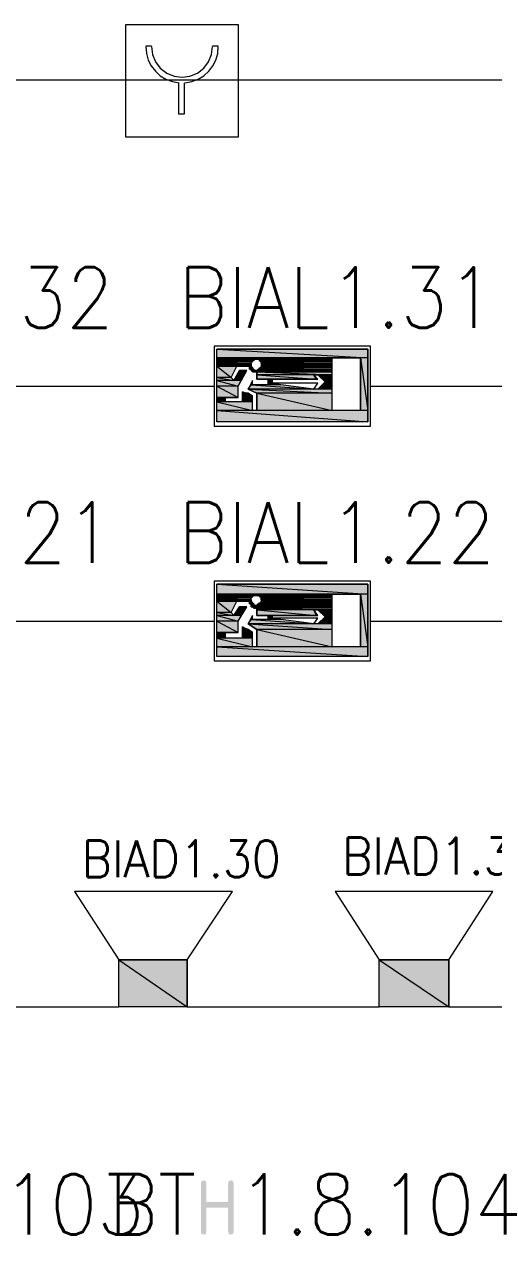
# Model space of a CAD drawing. Header units: millimetres. Extents: x 0 to 420, y 0 to 297.
# Drawn here: x 291.42 to 305.36, y 150.6 to 187.11 of the extents above; entities that cross this region are included whole.
import ezdxf

# ---------------------------------------------------------------- set-up
doc = ezdxf.new("R2010")
doc.units = ezdxf.units.MM
doc.styles.get("Standard").update_dxf_attribs({"font": 'STANDARD'})

msp = doc.modelspace()

# ---------------------------------------------------------------- hatches: boundary and pattern name
h = msp.add_hatch(color=82)
h.paths.add_polyline_path([(301.625, 177.461333), (297.137667, 177.461333), (301.625, 177.207333)], flags=0)
h.paths.add_polyline_path([(297.137667, 177.461333), (301.625, 177.207333), (297.137667, 177.207333)], flags=0)
h = msp.add_hatch(color=82)
h.paths.add_polyline_path([(300.566667, 177.207333), (297.137667, 177.207333), (300.566667, 177.164999)], flags=0)
h.paths.add_polyline_path([(297.137667, 177.207333), (300.566667, 177.164999), (297.137667, 177.164999)], flags=0)
h = msp.add_hatch(color=82)
h.paths.add_polyline_path([(298.238334, 177.164999), (297.137667, 177.164999), (298.196, 177.122666)], flags=0)
h.paths.add_polyline_path([(297.137667, 177.164999), (298.196, 177.122666), (297.137667, 177.122666)], flags=0)
h = msp.add_hatch(color=82)
h.paths.add_polyline_path([(298.153667, 177.122666), (297.137667, 177.122666)], flags=0)
h.paths.add_polyline_path([(298.153667, 177.122666), (297.137667, 177.122666), (298.196, 177.122666)], flags=0)
h = msp.add_hatch(color=82)
h.paths.add_polyline_path([(298.153667, 177.122666), (297.137667, 177.122666), (298.153667, 177.080333)], flags=0)
h.paths.add_polyline_path([(297.137667, 177.122666), (298.153667, 177.080333), (297.137667, 177.080333)], flags=0)
for color, points in [(82, [(298.196, 177.122666), (298.238334, 177.122666)]), (82, [(298.238334, 177.164999), (298.280667, 177.164999)]), (82, [(298.238334, 177.164999), (298.280667, 177.164999), (298.238334, 177.122666)]), (82, [(298.280667, 177.164999), (298.323, 177.164999)]), (82, [(298.407667, 177.122666), (298.45, 177.080333)]), (82, [(298.153667, 177.037999), (298.153667, 176.995666)]), (82, [(298.153667, 176.995666), (298.153667, 176.953333)]), (82, [(298.153667, 176.953333), (298.196, 176.910999), (298.153667, 176.910999)]), (82, [(298.153667, 176.910999), (298.196, 176.910999)]), (82, [(298.196, 176.910999), (298.196, 176.868666)]), (82, [(298.238334, 176.868666), (298.238334, 176.826333)]), (82, [(298.407667, 176.910999), (298.407667, 176.868666)]), (82, [(298.45, 177.080333), (298.45, 177.037999)]), (82, [(297.899667, 176.191333), (298.069, 176.148999), (297.899667, 176.148999)]), (82, [(298.238334, 170.179999), (298.280667, 170.137666), (298.238334, 170.137666)]), (82, [(298.280667, 170.179999), (298.323, 170.179999), (298.323, 170.137666)]), (82, [(298.153667, 170.010666), (298.153667, 169.968333)]), (82, [(298.153667, 169.968333), (298.196, 169.925999), (298.153667, 169.925999)]), (82, [(298.153667, 169.925999), (298.196, 169.925999)]), (82, [(298.196, 170.137666), (298.238334, 170.137666), (298.196, 170.095333)]), (82, [(298.196, 169.925999), (298.196, 169.883666)]), (82, [(298.238334, 170.137666), (298.280667, 170.137666)]), (82, [(298.238334, 169.883666), (298.238334, 169.841333)]), (82, [(298.407667, 170.095333), (298.45, 170.095333)]), (82, [(298.407667, 169.925999), (298.407667, 169.883666)]), (82, [(298.45, 170.095333), (298.45, 170.052999)]), (82, [(298.45, 170.052999), (298.45, 170.010666)]), (82, [(297.899667, 169.206333), (298.069, 169.121666), (297.899667, 169.121666)]), (7, [(296.664172, 151.210477), (296.664172, 152.66348), (296.684154, 152.724252), (296.744649, 152.744509), (296.805421, 152.724252), (296.825678, 152.66348), (296.825678, 152.098485), (297.471151, 152.098485), (297.471151, 152.66348), (297.491408, 152.724252), (297.55218, 152.744509), (297.612469, 152.724252), (297.632657, 152.66348), (297.632657, 151.210477), (297.612469, 151.149981), (297.55218, 151.129999), (297.491408, 151.149981), (297.471151, 151.210477), (297.471151, 151.936979), (296.825678, 151.936979), (296.825678, 151.210477), (296.805421, 151.149981), (296.744649, 151.129999), (296.684154, 151.149981)])]:
    msp.add_hatch(color=color).paths.add_polyline_path(points, flags=0)
h = msp.add_hatch(color=82)
h.paths.add_polyline_path([(298.365334, 177.164999), (300.566667, 177.164999)], flags=0)
h.paths.add_polyline_path([(300.566667, 177.164999), (298.365334, 177.164999)], flags=0)
h = msp.add_hatch(color=82)
h.paths.add_polyline_path([(300.566667, 177.164999), (298.407667, 177.164999), (300.566667, 177.122666)], flags=0)
h.paths.add_polyline_path([(298.407667, 177.164999), (300.566667, 177.122666), (298.407667, 177.122666)], flags=0)
h = msp.add_hatch(color=82)
h.paths.add_polyline_path([(300.566667, 177.122666), (298.407667, 177.122666)], flags=0)
h.paths.add_polyline_path([(298.407667, 177.122666), (300.566667, 177.122666), (298.45, 177.122666)], flags=0)
h = msp.add_hatch(color=82)
h.paths.add_polyline_path([(300.566667, 177.122666), (298.45, 177.122666), (300.566667, 177.080333)], flags=0)
h.paths.add_polyline_path([(298.45, 177.122666), (300.566667, 177.080333), (298.45, 177.080333)], flags=0)
h = msp.add_hatch(color=82)
h.paths.add_polyline_path([(301.625, 177.207333), (301.413334, 177.207333), (301.625, 175.640999)], flags=0)
h.paths.add_polyline_path([(301.413334, 177.207333), (301.625, 175.640999), (301.413334, 175.640999)], flags=0)
h = msp.add_hatch(color=82)
h.paths.add_polyline_path([(298.153667, 177.080333), (297.137667, 177.080333), (298.153667, 177.037999)], flags=0)
h.paths.add_polyline_path([(297.137667, 177.080333), (298.153667, 177.037999), (297.137667, 177.037999)], flags=0)
h = msp.add_hatch(color=82)
h.paths.add_polyline_path([(298.153667, 177.037999), (297.137667, 177.037999), (298.153667, 176.995666)], flags=0)
h.paths.add_polyline_path([(297.137667, 177.037999), (298.153667, 176.995666), (297.137667, 176.995666)], flags=0)
h = msp.add_hatch(color=82)
h.paths.add_polyline_path([(298.153667, 176.995666), (297.137667, 176.995666), (298.153667, 176.953333)], flags=0)
h.paths.add_polyline_path([(297.137667, 176.995666), (298.153667, 176.953333), (297.137667, 176.953333)], flags=0)
h = msp.add_hatch(color=82)
h.paths.add_polyline_path([(297.137667, 176.953333), (298.153667, 176.953333)], flags=0)
h.paths.add_polyline_path([(298.153667, 176.953333), (297.137667, 176.953333)], flags=0)
h = msp.add_hatch(color=82)
h.paths.add_polyline_path([(297.730334, 176.953333), (297.137667, 176.953333), (297.561, 176.614666)], flags=0)
h.paths.add_polyline_path([(297.137667, 176.953333), (297.561, 176.614666), (297.137667, 176.614666)], flags=0)
h = msp.add_hatch(color=82)
h.paths.add_polyline_path([(298.026667, 176.826333), (297.815, 176.826333), (297.857334, 176.529999)], flags=0)
h.paths.add_polyline_path([(297.815, 176.826333), (297.857334, 176.529999), (297.645667, 176.529999)], flags=0)
h = msp.add_hatch(color=82)
h.paths.add_polyline_path([(298.153667, 176.953333), (298.111334, 176.953333), (298.153667, 176.910999)], flags=0)
h.paths.add_polyline_path([(298.111334, 176.953333), (298.153667, 176.910999), (298.111334, 176.910999)], flags=0)
h = msp.add_hatch(color=82)
h.paths.add_polyline_path([(298.153667, 176.910999), (298.111334, 176.910999), (298.153667, 176.868666)], flags=0)
h.paths.add_polyline_path([(298.111334, 176.910999), (298.153667, 176.868666), (298.111334, 176.868666)], flags=0)
h = msp.add_hatch(color=82)
h.paths.add_polyline_path([(298.196, 176.868666), (298.111334, 176.868666)], flags=0)
h.paths.add_polyline_path([(298.111334, 176.868666), (298.196, 176.868666), (298.153667, 176.868666)], flags=0)
h = msp.add_hatch(color=82)
h.paths.add_polyline_path([(298.196, 176.868666), (298.153667, 176.868666), (298.238334, 176.826333)], flags=0)
h.paths.add_polyline_path([(298.153667, 176.868666), (298.238334, 176.826333), (298.153667, 176.826333)], flags=0)
h = msp.add_hatch(color=82)
h.paths.add_polyline_path([(298.153667, 176.826333), (298.238334, 176.826333)], flags=0)
h.paths.add_polyline_path([(298.238334, 176.826333), (298.153667, 176.826333)], flags=0)
h = msp.add_hatch(color=82)
h.paths.add_polyline_path([(298.365334, 176.826333), (298.196, 176.826333), (298.365334, 176.783999)], flags=0)
h.paths.add_polyline_path([(298.196, 176.826333), (298.365334, 176.783999), (298.196, 176.783999)], flags=0)
h = msp.add_hatch(color=82)
h.paths.add_polyline_path([(298.238334, 176.783999), (300.566667, 176.783999)], flags=0)
h.paths.add_polyline_path([(300.566667, 176.783999), (298.238334, 176.783999)], flags=0)
h = msp.add_hatch(color=82)
h.paths.add_polyline_path([(298.280667, 176.826333), (298.323, 176.826333)], flags=0)
h.paths.add_polyline_path([(298.323, 176.826333), (298.280667, 176.826333)], flags=0)
h = msp.add_hatch(color=82)
h.paths.add_polyline_path([(298.407667, 176.868666), (298.365334, 176.868666), (298.365334, 176.826333)], flags=0)
h.paths.add_polyline_path([(298.365334, 176.868666), (298.365334, 176.826333), (298.323, 176.826333)], flags=0)
h = msp.add_hatch(color=82)
h.paths.add_polyline_path([(300.566667, 176.783999), (298.323, 176.783999), (300.566667, 176.699333)], flags=0)
h.paths.add_polyline_path([(298.323, 176.783999), (300.566667, 176.699333), (298.323, 176.699333)], flags=0)
h = msp.add_hatch(color=82)
h.paths.add_polyline_path([(300.566667, 176.826333), (298.365334, 176.826333), (300.566667, 176.783999)], flags=0)
h.paths.add_polyline_path([(298.365334, 176.826333), (300.566667, 176.783999), (298.365334, 176.783999)], flags=0)
h = msp.add_hatch(color=82)
h.paths.add_polyline_path([(300.566667, 176.868666), (298.45, 176.868666)], flags=0)
h.paths.add_polyline_path([(298.45, 176.868666), (300.566667, 176.868666), (298.407667, 176.868666)], flags=0)
h = msp.add_hatch(color=82)
h.paths.add_polyline_path([(300.566667, 176.868666), (298.407667, 176.868666), (300.566667, 176.826333)], flags=0)
h.paths.add_polyline_path([(298.407667, 176.868666), (300.566667, 176.826333), (298.407667, 176.826333)], flags=0)
h = msp.add_hatch(color=82)
h.paths.add_polyline_path([(300.566667, 177.080333), (298.45, 177.080333), (300.566667, 177.037999)], flags=0)
h.paths.add_polyline_path([(298.45, 177.080333), (300.566667, 177.037999), (298.492334, 177.037999)], flags=0)
h = msp.add_hatch(color=82)
h.paths.add_polyline_path([(300.566667, 176.995666), (298.45, 176.995666), (300.566667, 176.953333)], flags=0)
h.paths.add_polyline_path([(298.45, 176.995666), (300.566667, 176.953333), (298.492334, 176.953333)], flags=0)
h = msp.add_hatch(color=82)
h.paths.add_polyline_path([(300.566667, 176.953333), (298.492334, 176.953333), (300.566667, 176.910999)], flags=0)
h.paths.add_polyline_path([(298.492334, 176.953333), (300.566667, 176.910999), (298.45, 176.910999)], flags=0)
h = msp.add_hatch(color=82)
h.paths.add_polyline_path([(298.45, 176.953333), (298.45, 176.910999)], flags=0)
h.paths.add_polyline_path([(298.45, 176.910999), (298.45, 176.953333)], flags=0)
h = msp.add_hatch(color=82)
h.paths.add_polyline_path([(300.566667, 176.910999), (298.45, 176.910999), (300.566667, 176.868666)], flags=0)
h.paths.add_polyline_path([(298.45, 176.910999), (300.566667, 176.868666), (298.45, 176.868666)], flags=0)
h = msp.add_hatch(color=82)
h.paths.add_polyline_path([(300.566667, 177.037999), (298.492334, 177.037999), (300.566667, 176.995666)], flags=0)
h.paths.add_polyline_path([(298.492334, 177.037999), (300.566667, 176.995666), (298.492334, 176.995666)], flags=0)
h = msp.add_hatch(color=82)
h.paths.add_polyline_path([(298.492334, 176.953333), (300.566667, 176.953333)], flags=0)
h.paths.add_polyline_path([(300.566667, 176.953333), (298.492334, 176.953333)], flags=0)
h = msp.add_hatch(color=82)
h.paths.add_polyline_path([(297.561, 176.614666), (297.137667, 176.614666), (297.645667, 176.529999)], flags=0)
h.paths.add_polyline_path([(297.137667, 176.614666), (297.645667, 176.529999), (297.137667, 176.529999)], flags=0)
h = msp.add_hatch(color=82)
h.paths.add_polyline_path([(297.857334, 176.529999), (297.137667, 176.529999), (297.772667, 176.360666)], flags=0)
h.paths.add_polyline_path([(297.137667, 176.529999), (297.772667, 176.360666), (297.137667, 176.360666)], flags=0)
h = msp.add_hatch(color=82)
h.paths.add_polyline_path([(297.772667, 176.360666), (297.137667, 176.360666), (297.772667, 176.021999)], flags=0)
h.paths.add_polyline_path([(297.137667, 176.360666), (297.772667, 176.021999), (297.137667, 176.021999)], flags=0)
h = msp.add_hatch(color=82)
h.paths.add_polyline_path([(299.042667, 176.402999), (298.153667, 176.402999), (300.016334, 176.275999)], flags=0)
h.paths.add_polyline_path([(298.153667, 176.402999), (300.016334, 176.275999), (298.069, 176.275999)], flags=0)
h = msp.add_hatch(color=82)
h.paths.add_polyline_path([(300.016334, 176.699333), (298.323, 176.699333), (300.101, 176.572333)], flags=0)
h.paths.add_polyline_path([(298.323, 176.699333), (300.101, 176.572333), (298.323, 176.572333)], flags=0)
h = msp.add_hatch(color=82)
h.paths.add_polyline_path([(298.788667, 176.572333), (298.661667, 176.572333), (298.788667, 176.445333)], flags=0)
h.paths.add_polyline_path([(298.661667, 176.572333), (298.788667, 176.445333), (298.661667, 176.445333)], flags=0)
h = msp.add_hatch(color=82)
h.paths.add_polyline_path([(298.788667, 176.445333), (298.661667, 176.445333), (299.042667, 176.402999)], flags=0)
h.paths.add_polyline_path([(298.661667, 176.445333), (299.042667, 176.402999), (298.661667, 176.402999)], flags=0)
h = msp.add_hatch(color=82)
h.paths.add_polyline_path([(300.566667, 176.699333), (300.143334, 176.699333), (300.566667, 176.487666)], flags=0)
h.paths.add_polyline_path([(300.143334, 176.699333), (300.566667, 176.487666), (300.355, 176.487666)], flags=0)
h = msp.add_hatch(color=82)
h.paths.add_polyline_path([(300.566667, 176.487666), (300.355, 176.487666), (300.566667, 176.275999)], flags=0)
h.paths.add_polyline_path([(300.355, 176.487666), (300.566667, 176.275999), (300.143334, 176.275999)], flags=0)
h = msp.add_hatch(color=82)
h.paths.add_polyline_path([(297.391667, 176.021999), (297.137667, 176.021999), (297.391667, 175.894999)], flags=0)
h.paths.add_polyline_path([(297.137667, 176.021999), (297.391667, 175.894999), (297.137667, 175.894999)], flags=0)
h = msp.add_hatch(color=82)
h.paths.add_polyline_path([(298.069, 176.148999), (297.899667, 176.148999), (298.196, 176.064333)], flags=0)
h.paths.add_polyline_path([(297.899667, 176.148999), (298.196, 176.064333), (297.899667, 176.064333)], flags=0)
h = msp.add_hatch(color=82)
h.paths.add_polyline_path([(298.196, 176.064333), (297.899667, 176.064333), (298.196, 175.894999)], flags=0)
h.paths.add_polyline_path([(297.899667, 176.064333), (298.196, 175.894999), (297.899667, 175.894999)], flags=0)
h = msp.add_hatch(color=82)
h.paths.add_polyline_path([(300.566667, 176.275999), (298.069, 176.275999), (300.566667, 176.148999)], flags=0)
h.paths.add_polyline_path([(298.069, 176.275999), (300.566667, 176.148999), (298.323, 176.148999)], flags=0)
h = msp.add_hatch(color=82)
h.paths.add_polyline_path([(300.566667, 176.148999), (298.323, 176.148999), (300.566667, 175.640999)], flags=0)
h.paths.add_polyline_path([(298.323, 176.148999), (300.566667, 175.640999), (298.323, 175.640999)], flags=0)
h = msp.add_hatch(color=82)
h.paths.add_polyline_path([(298.196, 175.894999), (297.137667, 175.894999), (298.196, 175.640999)], flags=0)
h.paths.add_polyline_path([(297.137667, 175.894999), (298.196, 175.640999), (297.137667, 175.640999)], flags=0)
h = msp.add_hatch(color=82)
h.paths.add_polyline_path([(301.625, 175.640999), (297.137667, 175.640999), (301.625, 175.302333)], flags=0)
h.paths.add_polyline_path([(297.137667, 175.640999), (301.625, 175.302333), (297.137667, 175.302333)], flags=0)
h = msp.add_hatch(color=82)
h.paths.add_polyline_path([(301.625, 170.476333), (297.137667, 170.476333), (301.625, 170.179999)], flags=0)
h.paths.add_polyline_path([(297.137667, 170.476333), (301.625, 170.179999), (297.137667, 170.179999)], flags=0)
h = msp.add_hatch(color=82)
h.paths.add_polyline_path([(297.137667, 170.179999), (300.566667, 170.179999)], flags=0)
h.paths.add_polyline_path([(300.566667, 170.179999), (297.137667, 170.179999)], flags=0)
h = msp.add_hatch(color=82)
h.paths.add_polyline_path([(298.238334, 170.179999), (297.137667, 170.179999), (298.196, 170.137666)], flags=0)
h.paths.add_polyline_path([(297.137667, 170.179999), (298.196, 170.137666), (297.137667, 170.137666)], flags=0)
h = msp.add_hatch(color=82)
h.paths.add_polyline_path([(300.566667, 170.179999), (298.365334, 170.179999), (300.566667, 170.137666)], flags=0)
h.paths.add_polyline_path([(298.365334, 170.179999), (300.566667, 170.137666), (298.365334, 170.137666)], flags=0)
h = msp.add_hatch(color=82)
h.paths.add_polyline_path([(301.625, 170.179999), (301.413334, 170.179999), (301.625, 168.613666)], flags=0)
h.paths.add_polyline_path([(301.413334, 170.179999), (301.625, 168.613666), (301.413334, 168.613666)], flags=0)
h = msp.add_hatch(color=82)
h.paths.add_polyline_path([(298.196, 170.137666), (297.137667, 170.137666), (298.153667, 170.095333)], flags=0)
h.paths.add_polyline_path([(297.137667, 170.137666), (298.153667, 170.095333), (297.137667, 170.095333)], flags=0)
h = msp.add_hatch(color=82)
h.paths.add_polyline_path([(298.153667, 170.095333), (297.137667, 170.095333), (298.153667, 170.052999)], flags=0)
h.paths.add_polyline_path([(297.137667, 170.095333), (298.153667, 170.052999), (297.137667, 170.052999)], flags=0)
h = msp.add_hatch(color=82)
h.paths.add_polyline_path([(298.153667, 170.052999), (297.137667, 170.052999), (298.153667, 170.010666)], flags=0)
h.paths.add_polyline_path([(297.137667, 170.052999), (298.153667, 170.010666), (297.137667, 170.010666)], flags=0)
h = msp.add_hatch(color=82)
h.paths.add_polyline_path([(297.137667, 170.010666), (298.153667, 170.010666)], flags=0)
h.paths.add_polyline_path([(298.153667, 170.010666), (297.137667, 170.010666)], flags=0)
h = msp.add_hatch(color=82)
h.paths.add_polyline_path([(298.153667, 170.010666), (297.137667, 170.010666), (298.153667, 169.968333)], flags=0)
h.paths.add_polyline_path([(297.137667, 170.010666), (298.153667, 169.968333), (297.137667, 169.968333)], flags=0)
h = msp.add_hatch(color=82)
h.paths.add_polyline_path([(297.137667, 169.968333), (298.153667, 169.968333)], flags=0)
h.paths.add_polyline_path([(298.153667, 169.968333), (297.137667, 169.968333)], flags=0)
h = msp.add_hatch(color=82)
h.paths.add_polyline_path([(297.730334, 169.968333), (297.137667, 169.968333), (297.561, 169.629666)], flags=0)
h.paths.add_polyline_path([(297.137667, 169.968333), (297.561, 169.629666), (297.137667, 169.629666)], flags=0)
h = msp.add_hatch(color=82)
h.paths.add_polyline_path([(298.026667, 169.798999), (297.815, 169.798999), (297.857334, 169.544999)], flags=0)
h.paths.add_polyline_path([(297.815, 169.798999), (297.857334, 169.544999), (297.645667, 169.544999)], flags=0)
h = msp.add_hatch(color=82)
h.paths.add_polyline_path([(298.153667, 169.968333), (298.111334, 169.968333), (298.153667, 169.925999)], flags=0)
h.paths.add_polyline_path([(298.111334, 169.968333), (298.153667, 169.925999), (298.111334, 169.925999)], flags=0)
h = msp.add_hatch(color=82)
h.paths.add_polyline_path([(298.153667, 169.925999), (298.111334, 169.925999), (298.153667, 169.883666)], flags=0)
h.paths.add_polyline_path([(298.111334, 169.925999), (298.153667, 169.883666), (298.111334, 169.883666)], flags=0)
h = msp.add_hatch(color=82)
h.paths.add_polyline_path([(298.196, 169.883666), (298.111334, 169.883666)], flags=0)
h.paths.add_polyline_path([(298.111334, 169.883666), (298.196, 169.883666), (298.153667, 169.883666)], flags=0)
h = msp.add_hatch(color=82)
h.paths.add_polyline_path([(298.196, 169.883666), (298.153667, 169.883666), (298.238334, 169.841333)], flags=0)
h.paths.add_polyline_path([(298.153667, 169.883666), (298.238334, 169.841333), (298.153667, 169.841333)], flags=0)
h = msp.add_hatch(color=82)
h.paths.add_polyline_path([(298.238334, 169.841333), (298.153667, 169.841333), (298.238334, 169.798999)], flags=0)
h.paths.add_polyline_path([(298.153667, 169.841333), (298.238334, 169.798999), (298.153667, 169.798999)], flags=0)
h = msp.add_hatch(color=82)
h.paths.add_polyline_path([(298.196, 169.798999), (298.365334, 169.798999)], flags=0)
h.paths.add_polyline_path([(298.365334, 169.798999), (298.196, 169.798999)], flags=0)
h = msp.add_hatch(color=82)
h.paths.add_polyline_path([(300.566667, 169.798999), (298.238334, 169.798999), (300.566667, 169.756666)], flags=0)
h.paths.add_polyline_path([(298.238334, 169.798999), (300.566667, 169.756666), (298.238334, 169.756666)], flags=0)
h = msp.add_hatch(color=82)
h.paths.add_polyline_path([(298.323, 169.841333), (298.280667, 169.841333), (298.323, 169.798999)], flags=0)
h.paths.add_polyline_path([(298.280667, 169.841333), (298.323, 169.798999), (298.280667, 169.798999)], flags=0)
h = msp.add_hatch(color=82)
h.paths.add_polyline_path([(298.407667, 169.883666), (298.365334, 169.883666), (298.365334, 169.841333)], flags=0)
h.paths.add_polyline_path([(298.365334, 169.883666), (298.365334, 169.841333), (298.323, 169.841333)], flags=0)
h = msp.add_hatch(color=82)
h.paths.add_polyline_path([(300.566667, 169.841333), (298.365334, 169.841333), (300.566667, 169.798999)], flags=0)
h.paths.add_polyline_path([(298.365334, 169.841333), (300.566667, 169.798999), (298.365334, 169.798999)], flags=0)
h = msp.add_hatch(color=82)
h.paths.add_polyline_path([(298.407667, 170.137666), (300.566667, 170.137666)], flags=0)
h.paths.add_polyline_path([(300.566667, 170.137666), (298.407667, 170.137666)], flags=0)
h = msp.add_hatch(color=82)
h.paths.add_polyline_path([(300.566667, 170.137666), (298.407667, 170.137666), (300.566667, 170.095333)], flags=0)
h.paths.add_polyline_path([(298.407667, 170.137666), (300.566667, 170.095333), (298.45, 170.095333)], flags=0)
h = msp.add_hatch(color=82)
h.paths.add_polyline_path([(298.407667, 170.137666), (298.407667, 170.095333)], flags=0)
h.paths.add_polyline_path([(298.407667, 170.095333), (298.407667, 170.137666)], flags=0)
h = msp.add_hatch(color=82)
h.paths.add_polyline_path([(300.566667, 169.883666), (298.45, 169.883666)], flags=0)
h.paths.add_polyline_path([(298.45, 169.883666), (300.566667, 169.883666), (298.407667, 169.883666)], flags=0)
h = msp.add_hatch(color=82)
h.paths.add_polyline_path([(300.566667, 169.883666), (298.407667, 169.883666), (300.566667, 169.841333)], flags=0)
h.paths.add_polyline_path([(298.407667, 169.883666), (300.566667, 169.841333), (298.407667, 169.841333)], flags=0)
h = msp.add_hatch(color=82)
h.paths.add_polyline_path([(300.566667, 170.095333), (298.45, 170.095333), (300.566667, 170.052999)], flags=0)
h.paths.add_polyline_path([(298.45, 170.095333), (300.566667, 170.052999), (298.45, 170.052999)], flags=0)
h = msp.add_hatch(color=82)
h.paths.add_polyline_path([(300.566667, 170.052999), (298.45, 170.052999), (300.566667, 170.010666)], flags=0)
h.paths.add_polyline_path([(298.45, 170.052999), (300.566667, 170.010666), (298.492334, 170.010666)], flags=0)
h = msp.add_hatch(color=82)
h.paths.add_polyline_path([(300.566667, 170.010666), (298.45, 170.010666), (300.566667, 169.968333)], flags=0)
h.paths.add_polyline_path([(298.45, 170.010666), (300.566667, 169.968333), (298.492334, 169.968333)], flags=0)
h = msp.add_hatch(color=82)
h.paths.add_polyline_path([(300.566667, 169.968333), (298.492334, 169.968333), (300.566667, 169.925999)], flags=0)
h.paths.add_polyline_path([(298.492334, 169.968333), (300.566667, 169.925999), (298.45, 169.925999)], flags=0)
h = msp.add_hatch(color=82)
h.paths.add_polyline_path([(298.45, 169.968333), (298.45, 169.925999)], flags=0)
h.paths.add_polyline_path([(298.45, 169.925999), (298.45, 169.968333)], flags=0)
h = msp.add_hatch(color=82)
h.paths.add_polyline_path([(300.566667, 169.925999), (298.45, 169.925999), (300.566667, 169.883666)], flags=0)
h.paths.add_polyline_path([(298.45, 169.925999), (300.566667, 169.883666), (298.45, 169.883666)], flags=0)
h = msp.add_hatch(color=82)
h.paths.add_polyline_path([(298.492334, 170.010666), (300.566667, 170.010666)], flags=0)
h.paths.add_polyline_path([(300.566667, 170.010666), (298.492334, 170.010666)], flags=0)
h = msp.add_hatch(color=82)
h.paths.add_polyline_path([(298.492334, 169.968333), (300.566667, 169.968333)], flags=0)
h.paths.add_polyline_path([(300.566667, 169.968333), (298.492334, 169.968333)], flags=0)
h = msp.add_hatch(color=82)
h.paths.add_polyline_path([(297.561, 169.629666), (297.137667, 169.629666), (297.645667, 169.544999)], flags=0)
h.paths.add_polyline_path([(297.137667, 169.629666), (297.645667, 169.544999), (297.137667, 169.544999)], flags=0)
h = msp.add_hatch(color=82)
h.paths.add_polyline_path([(297.857334, 169.544999), (297.137667, 169.544999), (297.772667, 169.375666)], flags=0)
h.paths.add_polyline_path([(297.137667, 169.544999), (297.772667, 169.375666), (297.137667, 169.375666)], flags=0)
h = msp.add_hatch(color=82)
h.paths.add_polyline_path([(300.566667, 169.756666), (298.323, 169.756666), (300.566667, 169.714333)], flags=0)
h.paths.add_polyline_path([(298.323, 169.756666), (300.566667, 169.714333), (298.323, 169.714333)], flags=0)
h = msp.add_hatch(color=82)
h.paths.add_polyline_path([(300.016334, 169.714333), (298.323, 169.714333), (300.101, 169.544999)], flags=0)
h.paths.add_polyline_path([(298.323, 169.714333), (300.101, 169.544999), (298.323, 169.544999)], flags=0)
h = msp.add_hatch(color=82)
h.paths.add_polyline_path([(298.788667, 169.544999), (298.661667, 169.544999), (298.788667, 169.460333)], flags=0)
h.paths.add_polyline_path([(298.661667, 169.544999), (298.788667, 169.460333), (298.661667, 169.460333)], flags=0)
h = msp.add_hatch(color=82)
h.paths.add_polyline_path([(298.788667, 169.460333), (298.661667, 169.460333), (299.042667, 169.417999)], flags=0)
h.paths.add_polyline_path([(298.661667, 169.460333), (299.042667, 169.417999), (298.661667, 169.417999)], flags=0)
h = msp.add_hatch(color=82)
h.paths.add_polyline_path([(300.566667, 169.714333), (300.143334, 169.714333), (300.566667, 169.502666)], flags=0)
h.paths.add_polyline_path([(300.143334, 169.714333), (300.566667, 169.502666), (300.355, 169.502666)], flags=0)
h = msp.add_hatch(color=82)
h.paths.add_polyline_path([(300.566667, 169.502666), (300.355, 169.502666), (300.566667, 169.290999)], flags=0)
h.paths.add_polyline_path([(300.355, 169.502666), (300.566667, 169.290999), (300.143334, 169.290999)], flags=0)
h = msp.add_hatch(color=82)
h.paths.add_polyline_path([(297.772667, 169.375666), (297.137667, 169.375666), (297.772667, 169.036999)], flags=0)
h.paths.add_polyline_path([(297.137667, 169.375666), (297.772667, 169.036999), (297.137667, 169.036999)], flags=0)
h = msp.add_hatch(color=82)
h.paths.add_polyline_path([(298.069, 169.121666), (297.899667, 169.121666), (298.196, 169.036999)], flags=0)
h.paths.add_polyline_path([(297.899667, 169.121666), (298.196, 169.036999), (297.899667, 169.036999)], flags=0)
h = msp.add_hatch(color=82)
h.paths.add_polyline_path([(299.042667, 169.417999), (298.153667, 169.417999), (300.016334, 169.290999)], flags=0)
h.paths.add_polyline_path([(298.153667, 169.417999), (300.016334, 169.290999), (298.069, 169.290999)], flags=0)
h = msp.add_hatch(color=82)
h.paths.add_polyline_path([(300.566667, 169.290999), (298.069, 169.290999), (300.566667, 169.121666)], flags=0)
h.paths.add_polyline_path([(298.069, 169.290999), (300.566667, 169.121666), (298.323, 169.121666)], flags=0)
h = msp.add_hatch(color=82)
h.paths.add_polyline_path([(300.566667, 169.121666), (298.323, 169.121666), (300.566667, 168.613666)], flags=0)
h.paths.add_polyline_path([(298.323, 169.121666), (300.566667, 168.613666), (298.323, 168.613666)], flags=0)
h = msp.add_hatch(color=82)
h.paths.add_polyline_path([(297.391667, 169.036999), (297.137667, 169.036999), (297.391667, 168.867666)], flags=0)
h.paths.add_polyline_path([(297.137667, 169.036999), (297.391667, 168.867666), (297.137667, 168.867666)], flags=0)
h = msp.add_hatch(color=82)
h.paths.add_polyline_path([(298.196, 168.867666), (297.137667, 168.867666), (298.196, 168.613666)], flags=0)
h.paths.add_polyline_path([(297.137667, 168.867666), (298.196, 168.613666), (297.137667, 168.613666)], flags=0)
h = msp.add_hatch(color=82)
h.paths.add_polyline_path([(298.196, 169.036999), (297.899667, 169.036999), (298.196, 168.867666)], flags=0)
h.paths.add_polyline_path([(297.899667, 169.036999), (298.196, 168.867666), (297.899667, 168.867666)], flags=0)
h = msp.add_hatch(color=82)
h.paths.add_polyline_path([(301.625, 168.613666), (297.137667, 168.613666), (301.625, 168.317333)], flags=0)
h.paths.add_polyline_path([(297.137667, 168.613666), (301.625, 168.317333), (297.137667, 168.317333)], flags=0)
h = msp.add_hatch(color=82)
h.paths.add_polyline_path([(296.248667, 159.300333), (294.216667, 159.300333), (296.248667, 157.903333)], flags=0)
h.paths.add_polyline_path([(294.216667, 159.300333), (296.248667, 157.903333), (294.216667, 157.903333)], flags=0)
h = msp.add_hatch(color=82)
h.paths.add_polyline_path([(304.038, 159.300333), (301.963667, 159.300333), (304.038, 157.903333)], flags=0)
h.paths.add_polyline_path([(301.963667, 159.300333), (304.038, 157.903333), (301.963667, 157.903333)], flags=0)

# ---------------------------------------------------------------- linework, layer by layer
at = {"color": 7, "lineweight": 0}
msp.add_lwpolyline([(294.428334, 187.113333), (297.772667, 187.113333)], dxfattribs=at)
at = {"color": 1, "lineweight": 0}
msp.add_lwpolyline([(297.772667, 187.113333), (297.772667, 183.768999), (294.428334, 183.768999), (294.428334, 187.113333)], close=True, dxfattribs=at)
for points in [[(295.021001, 186.478333), (295.190334, 186.478333)], [(295.021001, 186.460371), (295.040218, 186.253485), (295.096739, 186.059354), (295.18696, 185.881879), (295.30728, 185.724961), (295.454094, 185.5925), (295.623802, 185.488398), (295.8128, 185.416554), (296.017485, 185.380871)], [(295.190342, 186.460929), (295.221028, 186.222691), (295.311019, 186.004248), (295.454167, 185.816301), (295.644325, 185.66955), (295.866231, 185.577634), (296.100488, 185.546995), (296.334745, 185.577634), (296.556651, 185.66955), (296.746809, 185.816301), (296.889962, 186.004248), (296.979965, 186.222691), (297.010676, 186.460929)], [(296.183525, 185.380871), (296.388208, 185.416554), (296.577201, 185.488398), (296.746904, 185.5925), (296.893714, 185.724961), (297.014031, 185.881879), (297.104253, 186.059354), (297.160779, 186.253485), (297.180009, 186.460371)], [(297.010667, 186.478333), (297.18, 186.478333)], [(73.702335, 124.714), (76.538668, 124.714), (76.538668, 77.597), (297.434, 77.597), (297.434, 114.342333), (105.664001, 114.342333), (105.664001, 125.941666), (357.251, 125.941666), (357.251, 139.191999), (105.664001, 139.191999), (105.664001, 148.505333), (357.251, 148.505333), (357.251, 185.462333), (262.466667, 185.462333)], [(295.994667, 185.377666), (295.994667, 184.446333)], [(296.164, 185.377666), (296.164, 184.446333)], [(296.164, 184.446333), (295.994667, 184.446333)]]:
    msp.add_lwpolyline(points, dxfattribs=at)
at = {"color": 92, "lineweight": 0}
for points in [[(301.709667, 177.545999), (297.053, 177.545999), (297.053, 175.175333), (301.709667, 175.175333)], [(301.709667, 170.560999), (297.053, 170.560999), (297.053, 168.190333), (301.709667, 168.190333)]]:
    msp.add_lwpolyline(points, close=True, dxfattribs=at)
at = {"color": 82, "lineweight": 0}
for points in [[(301.625, 177.461333), (297.137667, 177.461333), (301.625, 177.207333)], [(297.137667, 177.461333), (301.625, 177.207333), (297.137667, 177.207333)], [(297.137667, 177.461333), (301.625, 177.461333), (301.625, 175.302333), (297.137667, 175.302333)], [(300.566667, 177.207333), (297.137667, 177.207333), (300.566667, 177.164999)], [(297.137667, 177.207333), (300.566667, 177.164999), (297.137667, 177.164999)], [(298.238334, 177.164999), (297.137667, 177.164999), (298.196, 177.122666)], [(297.137667, 177.164999), (298.196, 177.122666), (297.137667, 177.122666)], [(298.153667, 177.122666), (297.137667, 177.122666)], [(298.153667, 177.122666), (297.137667, 177.122666), (298.196, 177.122666)], [(298.153667, 177.122666), (297.137667, 177.122666), (298.153667, 177.080333)], [(297.137667, 177.122666), (298.153667, 177.080333), (297.137667, 177.080333)], [(298.323, 177.164999), (298.365334, 177.164999), (298.407667, 177.122666), (298.45, 177.080333), (298.45, 177.037999), (298.45, 176.995666), (298.45, 176.953333), (298.45, 176.910999), (298.407667, 176.868666), (298.365334, 176.826333), (298.323, 176.826333), (298.280667, 176.826333), (298.238334, 176.826333), (298.238334, 176.868666), (298.196, 176.868666), (298.196, 176.910999), (298.153667, 176.910999), (298.153667, 176.953333), (298.153667, 176.995666), (298.153667, 177.037999), (298.153667, 177.080333), (298.196, 177.080333), (298.196, 177.122666), (298.238334, 177.122666), (298.238334, 177.164999), (298.280667, 177.164999)], [(298.196, 177.122666), (298.238334, 177.122666)], [(298.238334, 177.164999), (298.280667, 177.164999)], [(298.238334, 177.164999), (298.280667, 177.164999), (298.238334, 177.122666)], [(300.566667, 177.164999), (298.238334, 177.164999)], [(298.280667, 177.164999), (298.323, 177.164999)], [(298.323, 177.164999), (298.280667, 177.164999)], [(298.365334, 177.164999), (300.566667, 177.164999)], [(300.566667, 177.164999), (298.365334, 177.164999)], [(300.566667, 177.164999), (298.365334, 177.164999)], [(300.566667, 177.164999), (298.365334, 177.164999)], [(300.566667, 177.164999), (298.407667, 177.164999), (300.566667, 177.122666)], [(298.407667, 177.164999), (300.566667, 177.122666), (298.407667, 177.122666)], [(298.407667, 177.122666), (298.45, 177.080333)], [(300.566667, 177.122666), (298.407667, 177.122666)], [(298.407667, 177.122666), (300.566667, 177.122666), (298.45, 177.122666)], [(300.566667, 177.122666), (298.45, 177.122666), (300.566667, 177.080333)], [(298.45, 177.122666), (300.566667, 177.080333), (298.45, 177.080333)], [(300.566667, 177.207333), (301.413334, 177.207333), (301.413334, 175.640999), (300.566667, 175.640999)], [(301.625, 177.207333), (301.413334, 177.207333), (301.625, 175.640999)], [(301.413334, 177.207333), (301.625, 175.640999), (301.413334, 175.640999)], [(298.153667, 177.080333), (297.137667, 177.080333), (298.153667, 177.037999)], [(297.137667, 177.080333), (298.153667, 177.037999), (297.137667, 177.037999)], [(298.153667, 177.037999), (297.137667, 177.037999), (298.153667, 176.995666)], [(297.137667, 177.037999), (298.153667, 176.995666), (297.137667, 176.995666)], [(298.153667, 176.995666), (297.137667, 176.995666), (298.153667, 176.953333)], [(297.137667, 176.995666), (298.153667, 176.953333), (297.137667, 176.953333)], [(297.137667, 176.953333), (298.153667, 176.953333)], [(298.153667, 176.953333), (297.137667, 176.953333)], [(297.730334, 176.953333), (297.137667, 176.953333), (297.561, 176.614666)], [(297.137667, 176.953333), (297.561, 176.614666), (297.137667, 176.614666)], [(297.391667, 176.021999), (297.772667, 176.021999), (297.772667, 176.360666), (298.026667, 176.826333), (297.815, 176.826333), (297.645667, 176.529999), (297.561, 176.614666), (297.730334, 176.953333), (298.111334, 176.953333), (298.111334, 176.910999), (298.111334, 176.868666), (298.153667, 176.868666), (298.153667, 176.826333), (298.196, 176.826333), (298.196, 176.783999), (298.238334, 176.783999), (298.280667, 176.783999), (298.323, 176.783999), (298.323, 176.572333), (298.661667, 176.572333), (298.661667, 176.402999), (298.196, 176.402999), (298.196, 176.529999), (298.069, 176.275999), (298.323, 176.148999), (298.323, 175.640999), (298.196, 175.640999), (298.196, 176.064333), (297.899667, 176.191333), (297.899667, 175.894999), (297.391667, 175.894999)], [(297.815, 176.826333), (297.857334, 176.529999), (297.645667, 176.529999)], [(298.026667, 176.826333), (297.815, 176.826333), (297.857334, 176.529999)], [(298.153667, 176.953333), (298.111334, 176.953333), (298.153667, 176.910999)], [(298.111334, 176.953333), (298.153667, 176.910999), (298.111334, 176.910999)], [(298.153667, 176.910999), (298.111334, 176.910999), (298.153667, 176.868666)], [(298.111334, 176.910999), (298.153667, 176.868666), (298.111334, 176.868666)], [(298.196, 176.868666), (298.111334, 176.868666)], [(298.111334, 176.868666), (298.196, 176.868666), (298.153667, 176.868666)], [(298.153667, 177.037999), (298.153667, 176.995666)], [(298.153667, 176.995666), (298.153667, 177.037999)], [(298.153667, 176.995666), (298.153667, 176.953333)], [(298.153667, 176.953333), (298.196, 176.910999), (298.153667, 176.910999)], [(298.196, 176.910999), (298.153667, 176.953333)], [(298.153667, 176.910999), (298.196, 176.910999)], [(298.196, 176.868666), (298.153667, 176.868666), (298.238334, 176.826333)], [(298.153667, 176.868666), (298.238334, 176.826333), (298.153667, 176.826333)], [(298.153667, 176.826333), (298.238334, 176.826333)], [(298.238334, 176.826333), (298.153667, 176.826333)], [(298.196, 176.910999), (298.196, 176.868666)], [(298.365334, 176.826333), (298.196, 176.826333), (298.365334, 176.783999)], [(298.196, 176.826333), (298.365334, 176.783999), (298.196, 176.783999)], [(300.566667, 176.783999), (298.196, 176.783999)], [(298.238334, 176.868666), (298.238334, 176.826333)], [(298.238334, 176.826333), (298.238334, 176.868666)], [(298.238334, 176.783999), (300.566667, 176.783999)], [(300.566667, 176.783999), (298.238334, 176.783999)], [(298.280667, 176.826333), (298.323, 176.826333)], [(298.323, 176.826333), (298.280667, 176.826333)], [(298.365334, 176.868666), (298.365334, 176.826333), (298.323, 176.826333)], [(300.566667, 176.783999), (298.323, 176.783999), (300.566667, 176.699333)], [(298.323, 176.783999), (300.566667, 176.699333), (298.323, 176.699333)], [(298.407667, 176.868666), (298.365334, 176.868666), (298.365334, 176.826333)], [(300.566667, 176.826333), (298.365334, 176.826333), (300.566667, 176.783999)], [(298.365334, 176.826333), (300.566667, 176.783999), (298.365334, 176.783999)], [(298.407667, 176.910999), (298.407667, 176.868666)], [(298.407667, 176.868666), (298.407667, 176.910999)], [(298.45, 176.868666), (300.566667, 176.868666), (298.407667, 176.868666)], [(300.566667, 176.868666), (298.407667, 176.868666), (300.566667, 176.826333)], [(298.407667, 176.868666), (300.566667, 176.826333), (298.407667, 176.826333)], [(298.45, 177.080333), (298.45, 177.037999)], [(300.566667, 177.080333), (298.45, 177.080333), (300.566667, 177.037999)], [(298.45, 177.080333), (300.566667, 177.037999), (298.492334, 177.037999)], [(300.566667, 176.995666), (298.45, 176.995666), (300.566667, 176.953333)], [(298.45, 176.995666), (300.566667, 176.953333), (298.492334, 176.953333)], [(298.492334, 176.953333), (300.566667, 176.910999), (298.45, 176.910999)], [(298.45, 176.953333), (298.45, 176.910999)], [(298.45, 176.910999), (298.45, 176.953333)], [(300.566667, 176.910999), (298.45, 176.910999), (300.566667, 176.868666)], [(298.45, 176.910999), (300.566667, 176.868666), (298.45, 176.868666)], [(300.566667, 176.868666), (298.45, 176.868666)], [(300.566667, 177.037999), (298.492334, 177.037999), (300.566667, 176.995666)], [(298.492334, 177.037999), (300.566667, 176.995666), (298.492334, 176.995666)], [(300.566667, 176.995666), (298.492334, 176.995666)], [(298.492334, 176.953333), (300.566667, 176.953333)], [(300.566667, 176.953333), (298.492334, 176.953333)], [(300.566667, 176.953333), (298.492334, 176.953333), (300.566667, 176.910999)], [(297.561, 176.614666), (297.137667, 176.614666), (297.645667, 176.529999)], [(297.137667, 176.614666), (297.645667, 176.529999), (297.137667, 176.529999)], [(297.857334, 176.529999), (297.137667, 176.529999), (297.772667, 176.360666)], [(297.137667, 176.529999), (297.772667, 176.360666), (297.137667, 176.360666)], [(297.772667, 176.360666), (297.137667, 176.360666), (297.772667, 176.021999)], [(297.137667, 176.360666), (297.772667, 176.021999), (297.137667, 176.021999)], [(298.153667, 176.402999), (300.016334, 176.275999), (298.069, 176.275999)], [(299.042667, 176.402999), (298.153667, 176.402999), (300.016334, 176.275999)], [(300.016334, 176.699333), (298.323, 176.699333), (300.101, 176.572333)], [(298.323, 176.699333), (300.101, 176.572333), (298.323, 176.572333)], [(298.788667, 176.572333), (298.661667, 176.572333), (298.788667, 176.445333)], [(298.661667, 176.572333), (298.788667, 176.445333), (298.661667, 176.445333)], [(298.788667, 176.445333), (298.661667, 176.445333), (299.042667, 176.402999)], [(298.661667, 176.445333), (299.042667, 176.402999), (298.661667, 176.402999)], [(300.143334, 176.572333), (300.016334, 176.699333), (300.143334, 176.699333), (300.355, 176.487666), (300.143334, 176.275999), (300.016334, 176.275999), (300.143334, 176.445333), (298.788667, 176.445333), (298.788667, 176.572333)], [(300.566667, 176.699333), (300.143334, 176.699333), (300.566667, 176.487666)], [(300.143334, 176.699333), (300.566667, 176.487666), (300.355, 176.487666)], [(300.355, 176.487666), (300.566667, 176.275999), (300.143334, 176.275999)], [(300.566667, 176.487666), (300.355, 176.487666), (300.566667, 176.275999)], [(297.391667, 176.021999), (297.137667, 176.021999), (297.391667, 175.894999)], [(297.137667, 176.021999), (297.391667, 175.894999), (297.137667, 175.894999)], [(297.899667, 176.191333), (298.069, 176.148999), (297.899667, 176.148999)], [(298.069, 176.148999), (297.899667, 176.148999), (298.196, 176.064333)], [(297.899667, 176.148999), (298.196, 176.064333), (297.899667, 176.064333)], [(298.196, 176.064333), (297.899667, 176.064333), (298.196, 175.894999)], [(297.899667, 176.064333), (298.196, 175.894999), (297.899667, 175.894999)], [(300.566667, 176.275999), (298.069, 176.275999), (300.566667, 176.148999)], [(298.069, 176.275999), (300.566667, 176.148999), (298.323, 176.148999)], [(300.566667, 176.148999), (298.323, 176.148999), (300.566667, 175.640999)], [(298.323, 176.148999), (300.566667, 175.640999), (298.323, 175.640999)], [(298.196, 175.894999), (297.137667, 175.894999), (298.196, 175.640999)], [(297.137667, 175.894999), (298.196, 175.640999), (297.137667, 175.640999)], [(301.625, 175.640999), (297.137667, 175.640999), (301.625, 175.302333)], [(297.137667, 175.640999), (301.625, 175.302333), (297.137667, 175.302333)], [(301.625, 170.476333), (297.137667, 170.476333), (301.625, 170.179999)], [(297.137667, 170.476333), (301.625, 170.179999), (297.137667, 170.179999)], [(297.137667, 170.476333), (301.625, 170.476333), (301.625, 168.317333), (297.137667, 168.317333)], [(297.137667, 170.179999), (300.566667, 170.179999)], [(300.566667, 170.179999), (297.137667, 170.179999)], [(298.238334, 170.179999), (297.137667, 170.179999), (298.196, 170.137666)], [(297.137667, 170.179999), (298.196, 170.137666), (297.137667, 170.137666)], [(298.238334, 170.179999), (298.280667, 170.137666), (298.238334, 170.137666)], [(300.566667, 170.179999), (298.238334, 170.179999)], [(298.280667, 170.179999), (298.323, 170.179999), (298.323, 170.137666)], [(298.323, 170.179999), (298.280667, 170.179999)], [(300.566667, 170.179999), (298.365334, 170.179999), (300.566667, 170.137666)], [(298.365334, 170.179999), (300.566667, 170.137666), (298.365334, 170.137666)], [(300.566667, 170.179999), (298.365334, 170.179999)], [(300.566667, 170.179999), (301.413334, 170.179999), (301.413334, 168.613666), (300.566667, 168.613666)], [(301.625, 170.179999), (301.413334, 170.179999), (301.625, 168.613666)], [(301.413334, 170.179999), (301.625, 168.613666), (301.413334, 168.613666)], [(298.196, 170.137666), (297.137667, 170.137666), (298.153667, 170.095333)], [(297.137667, 170.137666), (298.153667, 170.095333), (297.137667, 170.095333)], [(298.153667, 170.095333), (297.137667, 170.095333), (298.153667, 170.052999)], [(297.137667, 170.095333), (298.153667, 170.052999), (297.137667, 170.052999)], [(298.153667, 170.052999), (297.137667, 170.052999), (298.153667, 170.010666)], [(297.137667, 170.052999), (298.153667, 170.010666), (297.137667, 170.010666)], [(297.137667, 170.010666), (298.153667, 170.010666)], [(298.153667, 170.010666), (297.137667, 170.010666)], [(298.153667, 170.010666), (297.137667, 170.010666), (298.153667, 169.968333)], [(297.137667, 170.010666), (298.153667, 169.968333), (297.137667, 169.968333)], [(297.137667, 169.968333), (298.153667, 169.968333)], [(298.153667, 169.968333), (297.137667, 169.968333)], [(297.730334, 169.968333), (297.137667, 169.968333), (297.561, 169.629666)], [(297.137667, 169.968333), (297.561, 169.629666), (297.137667, 169.629666)], [(297.391667, 169.036999), (297.772667, 169.036999), (297.772667, 169.375666), (298.026667, 169.798999), (297.815, 169.798999), (297.645667, 169.544999), (297.561, 169.629666), (297.730334, 169.968333), (298.111334, 169.968333), (298.111334, 169.925999), (298.111334, 169.883666), (298.153667, 169.883666), (298.153667, 169.798999), (298.196, 169.798999), (298.238334, 169.756666), (298.280667, 169.756666), (298.323, 169.798999), (298.323, 169.544999), (298.661667, 169.544999), (298.661667, 169.417999), (298.196, 169.417999), (298.196, 169.544999), (298.069, 169.290999), (298.323, 169.121666), (298.323, 168.613666), (298.196, 168.613666), (298.196, 169.036999), (297.899667, 169.206333), (297.899667, 168.867666), (297.391667, 168.867666)], [(297.815, 169.798999), (297.857334, 169.544999), (297.645667, 169.544999)], [(298.026667, 169.798999), (297.815, 169.798999), (297.857334, 169.544999)], [(298.153667, 169.968333), (298.111334, 169.968333), (298.153667, 169.925999)], [(298.111334, 169.968333), (298.153667, 169.925999), (298.111334, 169.925999)], [(298.153667, 169.925999), (298.111334, 169.925999), (298.153667, 169.883666)], [(298.111334, 169.925999), (298.153667, 169.883666), (298.111334, 169.883666)], [(298.196, 169.883666), (298.111334, 169.883666)], [(298.111334, 169.883666), (298.196, 169.883666), (298.153667, 169.883666)], [(298.323, 170.137666), (298.365334, 170.137666), (298.407667, 170.137666), (298.407667, 170.095333), (298.45, 170.095333), (298.45, 170.052999), (298.45, 170.010666), (298.45, 169.968333), (298.45, 169.925999), (298.407667, 169.883666), (298.365334, 169.841333), (298.323, 169.841333), (298.280667, 169.841333), (298.238334, 169.841333), (298.238334, 169.883666), (298.196, 169.883666), (298.196, 169.925999), (298.153667, 169.925999), (298.153667, 169.968333), (298.153667, 170.010666), (298.153667, 170.052999), (298.196, 170.095333), (298.238334, 170.137666), (298.280667, 170.137666)], [(298.153667, 170.010666), (298.153667, 169.968333)], [(298.153667, 169.968333), (298.196, 169.925999), (298.153667, 169.925999)], [(298.196, 169.925999), (298.153667, 169.968333)], [(298.153667, 169.925999), (298.196, 169.925999)], [(298.196, 169.883666), (298.153667, 169.883666), (298.238334, 169.841333)], [(298.153667, 169.883666), (298.238334, 169.841333), (298.153667, 169.841333)], [(298.238334, 169.841333), (298.153667, 169.841333), (298.238334, 169.798999)], [(298.153667, 169.841333), (298.238334, 169.798999), (298.153667, 169.798999)], [(298.196, 170.137666), (298.238334, 170.137666), (298.196, 170.095333)], [(298.196, 169.925999), (298.196, 169.883666)], [(298.196, 169.798999), (298.365334, 169.798999)], [(298.365334, 169.798999), (298.196, 169.798999)], [(300.566667, 169.798999), (298.196, 169.798999)], [(298.238334, 170.137666), (298.280667, 170.137666)], [(298.238334, 169.883666), (298.238334, 169.841333)], [(298.238334, 169.841333), (298.238334, 169.883666)], [(300.566667, 169.798999), (298.238334, 169.798999), (300.566667, 169.756666)], [(298.238334, 169.798999), (300.566667, 169.756666), (298.238334, 169.756666)], [(298.323, 169.841333), (298.280667, 169.841333), (298.323, 169.798999)], [(298.280667, 169.841333), (298.323, 169.798999), (298.280667, 169.798999)], [(298.365334, 169.883666), (298.365334, 169.841333), (298.323, 169.841333)], [(300.566667, 170.137666), (298.365334, 170.137666)], [(298.407667, 169.883666), (298.365334, 169.883666), (298.365334, 169.841333)], [(300.566667, 169.841333), (298.365334, 169.841333), (300.566667, 169.798999)], [(298.365334, 169.841333), (300.566667, 169.798999), (298.365334, 169.798999)], [(298.407667, 170.137666), (300.566667, 170.137666)], [(300.566667, 170.137666), (298.407667, 170.137666)], [(300.566667, 170.137666), (298.407667, 170.137666), (300.566667, 170.095333)], [(298.407667, 170.137666), (300.566667, 170.095333), (298.45, 170.095333)], [(298.407667, 170.137666), (298.407667, 170.095333)], [(298.407667, 170.095333), (298.407667, 170.137666)], [(298.407667, 170.095333), (298.45, 170.095333)], [(298.407667, 169.925999), (298.407667, 169.883666)], [(298.407667, 169.883666), (298.407667, 169.925999)], [(298.45, 169.883666), (300.566667, 169.883666), (298.407667, 169.883666)], [(300.566667, 169.883666), (298.407667, 169.883666), (300.566667, 169.841333)], [(298.407667, 169.883666), (300.566667, 169.841333), (298.407667, 169.841333)], [(298.45, 170.095333), (298.45, 170.052999)], [(300.566667, 170.095333), (298.45, 170.095333), (300.566667, 170.052999)], [(298.45, 170.095333), (300.566667, 170.052999), (298.45, 170.052999)], [(298.45, 170.052999), (298.45, 170.095333)], [(298.45, 170.052999), (298.45, 170.010666)], [(300.566667, 170.052999), (298.45, 170.052999), (300.566667, 170.010666)], [(298.45, 170.052999), (300.566667, 170.010666), (298.492334, 170.010666)], [(300.566667, 170.010666), (298.45, 170.010666), (300.566667, 169.968333)], [(298.45, 170.010666), (300.566667, 169.968333), (298.492334, 169.968333)], [(298.492334, 169.968333), (300.566667, 169.925999), (298.45, 169.925999)], [(298.45, 169.968333), (298.45, 169.925999)], [(298.45, 169.925999), (298.45, 169.968333)], [(300.566667, 169.925999), (298.45, 169.925999), (300.566667, 169.883666)], [(298.45, 169.925999), (300.566667, 169.883666), (298.45, 169.883666)], [(300.566667, 169.883666), (298.45, 169.883666)], [(298.492334, 170.010666), (300.566667, 170.010666)], [(300.566667, 170.010666), (298.492334, 170.010666)], [(300.566667, 170.010666), (298.492334, 170.010666)], [(298.492334, 169.968333), (300.566667, 169.968333)], [(300.566667, 169.968333), (298.492334, 169.968333)], [(300.566667, 169.968333), (298.492334, 169.968333), (300.566667, 169.925999)], [(297.561, 169.629666), (297.137667, 169.629666), (297.645667, 169.544999)], [(297.137667, 169.629666), (297.645667, 169.544999), (297.137667, 169.544999)], [(297.857334, 169.544999), (297.137667, 169.544999), (297.772667, 169.375666)], [(297.137667, 169.544999), (297.772667, 169.375666), (297.137667, 169.375666)], [(300.566667, 169.756666), (298.323, 169.756666), (300.566667, 169.714333)], [(298.323, 169.756666), (300.566667, 169.714333), (298.323, 169.714333)], [(300.016334, 169.714333), (298.323, 169.714333), (300.101, 169.544999)], [(298.323, 169.714333), (300.101, 169.544999), (298.323, 169.544999)], [(298.788667, 169.544999), (298.661667, 169.544999), (298.788667, 169.460333)], [(298.661667, 169.544999), (298.788667, 169.460333), (298.661667, 169.460333)], [(298.788667, 169.460333), (298.661667, 169.460333), (299.042667, 169.417999)], [(298.661667, 169.460333), (299.042667, 169.417999), (298.661667, 169.417999)], [(300.143334, 169.544999), (300.016334, 169.714333), (300.143334, 169.714333), (300.355, 169.502666), (300.143334, 169.290999), (300.016334, 169.290999), (300.143334, 169.460333), (298.788667, 169.460333), (298.788667, 169.544999)], [(300.566667, 169.714333), (300.143334, 169.714333), (300.566667, 169.502666)], [(300.143334, 169.714333), (300.566667, 169.502666), (300.355, 169.502666)], [(300.355, 169.502666), (300.566667, 169.290999), (300.143334, 169.290999)], [(300.566667, 169.502666), (300.355, 169.502666), (300.566667, 169.290999)], [(297.772667, 169.375666), (297.137667, 169.375666), (297.772667, 169.036999)], [(297.137667, 169.375666), (297.772667, 169.036999), (297.137667, 169.036999)], [(297.899667, 169.206333), (298.069, 169.121666), (297.899667, 169.121666)], [(298.069, 169.121666), (297.899667, 169.121666), (298.196, 169.036999)], [(297.899667, 169.121666), (298.196, 169.036999), (297.899667, 169.036999)], [(298.153667, 169.417999), (300.016334, 169.290999), (298.069, 169.290999)], [(300.566667, 169.290999), (298.069, 169.290999), (300.566667, 169.121666)], [(298.069, 169.290999), (300.566667, 169.121666), (298.323, 169.121666)], [(299.042667, 169.417999), (298.153667, 169.417999), (300.016334, 169.290999)], [(300.566667, 169.121666), (298.323, 169.121666), (300.566667, 168.613666)], [(298.323, 169.121666), (300.566667, 168.613666), (298.323, 168.613666)], [(297.391667, 169.036999), (297.137667, 169.036999), (297.391667, 168.867666)], [(297.137667, 169.036999), (297.391667, 168.867666), (297.137667, 168.867666)], [(298.196, 168.867666), (297.137667, 168.867666), (298.196, 168.613666)], [(297.137667, 168.867666), (298.196, 168.613666), (297.137667, 168.613666)], [(298.196, 169.036999), (297.899667, 169.036999), (298.196, 168.867666)], [(297.899667, 169.036999), (298.196, 168.867666), (297.899667, 168.867666)], [(301.625, 168.613666), (297.137667, 168.613666), (301.625, 168.317333)], [(297.137667, 168.613666), (301.625, 168.317333), (297.137667, 168.317333)], [(296.248667, 159.300333), (294.216667, 159.300333), (296.248667, 157.903333)], [(294.216667, 159.300333), (296.248667, 157.903333), (294.216667, 157.903333)], [(304.038, 159.300333), (301.963667, 159.300333), (304.038, 157.903333)], [(301.963667, 159.300333), (304.038, 157.903333), (301.963667, 157.903333)]]:
    msp.add_lwpolyline(points, close=True, dxfattribs=at)
at = {"color": 5, "lineweight": 0}
for points in [[(290.364334, 176.360666), (297.053, 176.360666)], [(301.709667, 176.360666), (308.398334, 176.360666)], [(290.364334, 169.375666), (297.053, 169.375666)], [(301.709667, 169.375666), (308.398334, 169.375666)], [(288.501667, 157.903333), (294.216667, 157.903333)], [(296.248667, 157.903333), (301.963667, 157.903333)], [(304.038, 157.903333), (309.753, 157.903333)]]:
    msp.add_lwpolyline(points, dxfattribs=at)
at = {"color": 82, "lineweight": 0}
for points in [[(296.248667, 159.300333), (296.248667, 157.903333), (294.216667, 157.903333), (294.216667, 159.300333), (296.248667, 159.300333), (297.603334, 161.332333), (292.904334, 161.332333), (294.216667, 159.300333)], [(304.038, 159.300333), (304.038, 157.903333), (301.963667, 157.903333), (301.963667, 159.300333), (304.038, 159.300333), (305.350334, 161.332333), (300.651334, 161.332333), (301.963667, 159.300333)]]:
    msp.add_lwpolyline(points, dxfattribs=at)

# ---------------------------------------------------------------- texts
at = {"color": 92, "char_height": 1.79922, "attachment_point": 1}
for s, insert, width in [('BIAL1.32', (284.649326, 179.89555), 9.19601333), ('BIAL1.31', (295.99468, 179.89555), 8.79618667), ('BIAL1.21', (284.649344, 172.91055), 8.79618667), ('BIAL1.22', (295.99468, 172.91055), 9.19601333)]:
    msp.add_mtext(s, dxfattribs=dict(at, insert=insert, width=width))
at = {"color": 7, "attachment_point": 1}
for s, insert, char_height, width in [('BIAD1.30', (293.115993, 162.854153), 1.098488, 5.73654844), ('BIAD1.31', (300.863014, 162.938825), 1.098488, 5.49244), ('1.6.103', (286.554326, 152.928339), 1.798339, 6.79372511), ('BT', (293.92032, 152.928339), 1.798339, 2.59760078), ('1.8.104', (297.77266, 152.928339), 1.798339, 6.99354056)]:
    msp.add_mtext(s, dxfattribs=dict(at, insert=insert, char_height=char_height, width=width))

doc.saveas('drawing.dxf')
